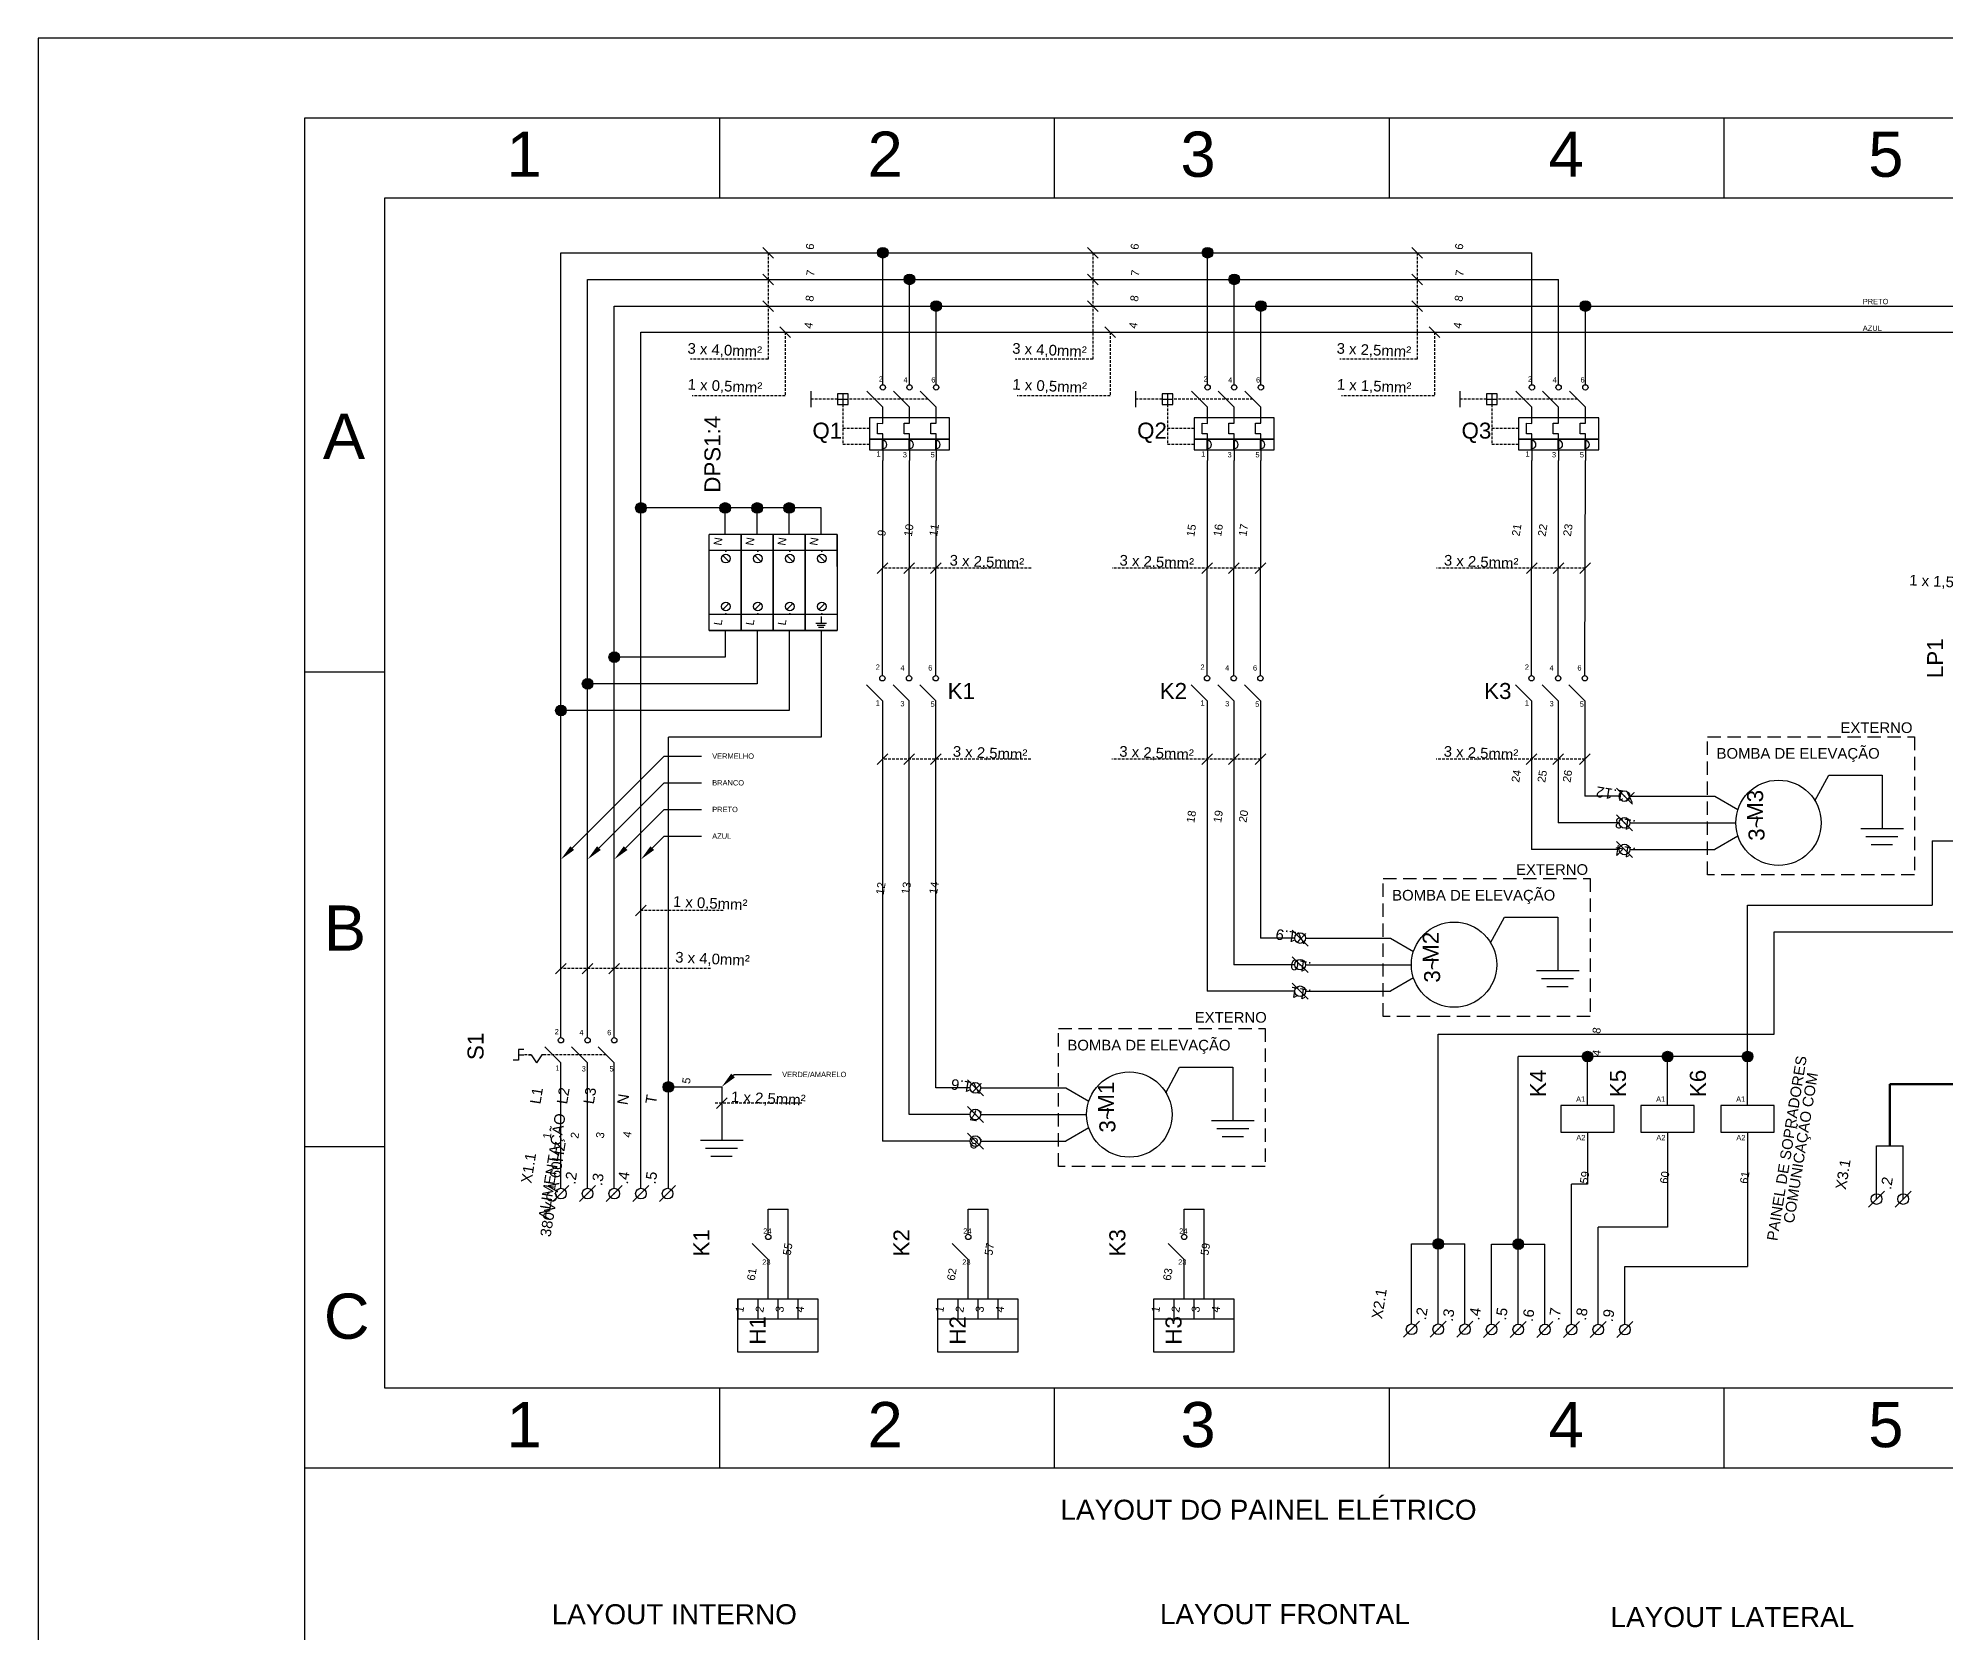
# Model space of a CAD drawing. Header units: millimetres. Extents: x 100 to 940, y 70 to 694.
# Drawn here: x 100 to 457.6, y 394.9 to 693.9 of the extents above; entities that cross this region are included whole.
import ezdxf
from ezdxf import colors
from ezdxf.entities.mleader import LeaderData, LeaderLine
from ezdxf.enums import TextEntityAlignment as Align
from ezdxf.math import Vec2, Vec3

# ---------------------------------------------------------------- set-up
doc = ezdxf.new("R2010")
doc.units = ezdxf.units.MM
doc.linetypes.add('DASHED', pattern=[0.75, 0.5, -0.25])
doc.styles.add('Annotative', font='arial.ttf')
doc.styles.add('Notes', font='arial.ttf', dxfattribs={"height": 3})

msp = doc.modelspace()

# ---------------------------------------------------------------- hatches: boundary and pattern name
for points in [[(259.36, 653.7, 1), (257.36, 653.7, 1)], [(320.24, 653.7, 1), (318.24, 653.7, 1)], [(264.36, 648.7, 1), (262.36, 648.7, 1)], [(325.24, 648.7, 1), (323.24, 648.7, 1)], [(269.36, 643.7, 1), (267.36, 643.7, 1)], [(330.24, 643.7, 1), (328.24, 643.7, 1)], [(391.06, 643.7, 1), (389.06, 643.7, 1)], [(214.01, 605.83, 1), (212.01, 605.83, 1)], [(229.81, 605.83, 1), (227.81, 605.83, 1)], [(235.81, 605.83, 1), (233.81, 605.83, 1)], [(241.81, 605.83, 1), (239.81, 605.83, 1)], [(209.01, 577.83, 1), (207.01, 577.83, 1)], [(204.01, 572.83, 1), (202.01, 572.83, 1)], [(199.01, 567.84, 1), (197.01, 567.84, 1)], [(391.49, 502.93, 1), (389.49, 502.93, 1)], [(406.49, 502.93, 1), (404.49, 502.93, 1)], [(421.49, 502.93, 1), (419.49, 502.93, 1)], [(219.15, 497.24, 1), (217.15, 497.24, 1)], [(363.49, 467.79, 1), (361.49, 467.79, 1)], [(378.49, 467.75, 1), (376.49, 467.75, 1)]]:
    msp.add_hatch(color=256).paths.add_polyline_path(points)

# ---------------------------------------------------------------- linework, layer by layer
for p, q in [((227.78, 664), (227.78, 679)), ((290.56, 664), (290.56, 679)), ((353.33, 664), (353.33, 679)), ((416.11, 664), (416.11, 679)), ((235.85, 654.7), (237.85, 652.7)), ((296.73, 654.7), (298.73, 652.7)), ((357.55, 654.7), (359.55, 652.7)), ((198.01, 597.97), (198.01, 653.7)), ((198.01, 653.7), (380.06, 653.7)), ((258.36, 630.94), (258.36, 653.7)), ((319.24, 630.94), (319.24, 653.7)), ((380.06, 630.94), (380.06, 653.7)), ((203.01, 597.97), (203.01, 648.7)), ((203.01, 648.7), (385.06, 648.7)), ((235.85, 649.7), (237.85, 647.7)), ((263.36, 630.94), (263.36, 648.7)), ((296.73, 649.7), (298.73, 647.7)), ((324.24, 630.94), (324.24, 648.7)), ((357.55, 649.7), (359.55, 647.7)), ((385.06, 630.94), (385.06, 648.7)), ((235.85, 644.7), (237.85, 642.7)), ((296.73, 644.7), (298.73, 642.7)), ((357.55, 644.7), (359.55, 642.7)), ((208.01, 597.97), (208.01, 643.7)), ((208.01, 643.7), (473.15, 643.7)), ((268.36, 630.94), (268.36, 643.7)), ((329.24, 630.94), (329.24, 643.7)), ((390.06, 630.94), (390.06, 643.7)), ((213.01, 478.23), (213.01, 638.8)), ((213.01, 638.8), (456.59, 638.8)), ((239.07, 639.8), (241.07, 637.8)), ((299.95, 639.8), (301.95, 637.8)), ((360.77, 639.8), (362.77, 637.8)), ((456.59, 638.8), (576.62, 638.8)), ((258.36, 628.94), (258.36, 630.94)), ((263.36, 628.94), (263.36, 630.94)), ((268.36, 628.94), (268.36, 630.94)), ((319.24, 628.94), (319.24, 630.94)), ((324.24, 628.94), (324.24, 630.94)), ((329.24, 628.94), (329.24, 630.94)), ((380.06, 628.94), (380.06, 630.94)), ((385.06, 628.94), (385.06, 630.94)), ((390.06, 628.94), (390.06, 630.94)), ((244.86, 627.7), (244.86, 624.7)), ((249.86, 626.2), (251.86, 626.2)), ((250.86, 627.2), (250.86, 625.2)), ((258.36, 624.7), (255.36, 627.7)), ((263.36, 624.7), (260.36, 627.7)), ((268.36, 624.7), (265.36, 627.7)), ((305.74, 627.7), (305.74, 624.7)), ((310.74, 626.2), (312.74, 626.2)), ((311.74, 627.2), (311.74, 625.2)), ((319.24, 624.7), (316.24, 627.7)), ((324.24, 624.7), (321.24, 627.7)), ((329.24, 624.7), (326.24, 627.7)), ((366.56, 627.7), (366.56, 624.7)), ((371.56, 626.2), (373.56, 626.2)), ((372.56, 627.2), (372.56, 625.2)), ((380.06, 624.7), (377.06, 627.7)), ((385.06, 624.7), (382.06, 627.7)), ((390.06, 624.7), (387.06, 627.7)), ((258.36, 622.7), (258.36, 624.7)), ((258.36, 621.68), (258.36, 622.7)), ((263.36, 622.7), (263.36, 624.7)), ((263.36, 621.7), (263.36, 622.7)), ((268.36, 622.7), (268.36, 624.7)), ((268.36, 621.7), (268.36, 622.7)), ((319.24, 622.7), (319.24, 624.7)), ((319.24, 621.68), (319.24, 622.7)), ((324.24, 622.7), (324.24, 624.7)), ((324.24, 621.7), (324.24, 622.7)), ((329.24, 622.7), (329.24, 624.7)), ((329.24, 621.7), (329.24, 622.7)), ((380.06, 622.7), (380.06, 624.7)), ((380.06, 621.68), (380.06, 622.7)), ((385.06, 622.7), (385.06, 624.7)), ((385.06, 621.7), (385.06, 622.7)), ((390.06, 622.7), (390.06, 624.7)), ((390.06, 621.7), (390.06, 622.7)), ((257.36, 619.7), (257.36, 621.7)), ((257.36, 621.7), (258.36, 621.68)), ((258.36, 619.7), (257.36, 619.7)), ((258.36, 618.7), (258.36, 619.7)), ((262.36, 619.7), (262.36, 621.7)), ((262.36, 621.7), (263.36, 621.7)), ((263.36, 619.7), (262.36, 619.7)), ((263.36, 618.7), (263.36, 619.7)), ((267.36, 619.7), (267.36, 621.7)), ((267.36, 621.7), (268.36, 621.7)), ((268.36, 619.7), (267.36, 619.7)), ((268.36, 618.7), (268.36, 619.7)), ((318.24, 619.7), (318.24, 621.7)), ((318.24, 621.7), (319.24, 621.68)), ((319.24, 619.7), (318.24, 619.7)), ((319.24, 618.7), (319.24, 619.7)), ((323.24, 619.7), (323.24, 621.7)), ((323.24, 621.7), (324.24, 621.7)), ((324.24, 619.7), (323.24, 619.7)), ((324.24, 618.7), (324.24, 619.7)), ((328.24, 619.7), (328.24, 621.7)), ((328.24, 621.7), (329.24, 621.7)), ((329.24, 619.7), (328.24, 619.7)), ((329.24, 618.7), (329.24, 619.7)), ((379.06, 619.7), (379.06, 621.7)), ((379.06, 621.7), (380.06, 621.68)), ((380.06, 619.7), (379.06, 619.7)), ((380.06, 618.7), (380.06, 619.7)), ((384.06, 619.7), (384.06, 621.7)), ((384.06, 621.7), (385.06, 621.7)), ((385.06, 619.7), (384.06, 619.7)), ((385.06, 618.7), (385.06, 619.7)), ((389.06, 619.7), (389.06, 621.7)), ((389.06, 621.7), (390.06, 621.7)), ((390.06, 619.7), (389.06, 619.7)), ((390.06, 618.7), (390.06, 619.7)), ((258.36, 616.7), (258.36, 614.7)), ((263.36, 616.7), (263.36, 614.7)), ((268.36, 616.7), (268.36, 614.7)), ((319.24, 616.7), (319.24, 614.7)), ((324.24, 616.7), (324.24, 614.7)), ((329.24, 616.7), (329.24, 614.7)), ((380.06, 616.7), (380.06, 614.7)), ((385.06, 616.7), (385.06, 614.7)), ((390.06, 616.7), (390.06, 614.7)), ((258.27, 574.38), (258.36, 614.7)), ((263.27, 574.38), (263.36, 614.7)), ((268.27, 574.38), (268.36, 614.7)), ((319.15, 574.38), (319.24, 614.7)), ((324.15, 574.38), (324.24, 614.7)), ((329.15, 574.38), (329.24, 614.7)), ((379.97, 574.38), (380.06, 614.7)), ((384.97, 574.38), (385.06, 614.7)), ((389.97, 574.38), (390.06, 614.7)), ((246.81, 605.83), (213.01, 605.83)), ((228.81, 600.83), (228.81, 605.83)), ((234.81, 600.83), (234.81, 605.83)), ((240.81, 600.83), (240.81, 605.83)), ((246.81, 600.83), (246.81, 605.83)), ((198.01, 506.5), (198.01, 597.97)), ((203.01, 506.5), (203.01, 597.97)), ((208.01, 506.5), (208.01, 597.97)), ((225.81, 582.83), (225.81, 600.83)), ((231.81, 600.83), (225.81, 600.83)), ((231.81, 597.83), (225.81, 597.83)), ((231.81, 600.83), (231.81, 582.83)), ((231.81, 594.83), (231.81, 600.83)), ((231.81, 582.83), (231.81, 600.83)), ((237.81, 600.83), (231.81, 600.83)), ((237.81, 597.83), (231.81, 597.83)), ((237.81, 600.83), (237.81, 582.83)), ((237.81, 594.83), (237.81, 600.83)), ((237.81, 582.83), (237.81, 600.83)), ((243.81, 600.83), (237.81, 600.83)), ((243.81, 597.83), (237.81, 597.83)), ((243.81, 600.83), (243.81, 582.83)), ((243.81, 594.83), (243.81, 600.83)), ((243.81, 582.83), (243.81, 600.83)), ((249.81, 600.83), (243.81, 600.83)), ((249.81, 597.83), (243.81, 597.83)), ((249.81, 600.83), (249.81, 582.83)), ((249.81, 594.83), (249.81, 600.83)), ((229.49, 595.76), (228.34, 596.91)), ((235.49, 595.76), (234.34, 596.91)), ((241.49, 595.76), (240.34, 596.91)), ((247.49, 595.76), (246.34, 596.91)), ((259.31, 595.54), (257.31, 593.54)), ((264.31, 595.54), (262.31, 593.54)), ((269.31, 595.54), (267.31, 593.54)), ((320.19, 595.54), (318.19, 593.54)), ((325.19, 595.54), (323.19, 593.54)), ((330.19, 595.54), (328.19, 593.54)), ((381.01, 595.54), (379.01, 593.54)), ((386.01, 595.54), (384.01, 593.54)), ((391.01, 595.54), (389.01, 593.54)), ((229.49, 587.91), (228.34, 586.76)), ((235.49, 587.91), (234.34, 586.76)), ((241.49, 587.91), (240.34, 586.76)), ((247.49, 587.91), (246.34, 586.76)), ((231.81, 585.83), (225.81, 585.83)), ((237.81, 585.83), (231.81, 585.83)), ((243.81, 585.83), (237.81, 585.83)), ((249.81, 585.83), (243.81, 585.83)), ((245.82, 584.21), (247.82, 584.21)), ((246.05, 583.84), (247.55, 583.84)), ((246.31, 583.46), (247.31, 583.46)), ((246.82, 585.46), (246.82, 584.21)), ((225.81, 582.83), (231.81, 582.83)), ((231.81, 582.83), (225.81, 582.83)), ((228.81, 582.83), (228.81, 577.83)), ((231.81, 582.83), (237.81, 582.83)), ((237.81, 582.83), (231.81, 582.83)), ((234.81, 582.83), (234.81, 572.83)), ((237.81, 582.83), (243.81, 582.83)), ((243.81, 582.83), (237.81, 582.83)), ((240.81, 582.83), (240.81, 567.83)), ((243.81, 582.83), (249.81, 582.83)), ((249.81, 582.83), (243.81, 582.83)), ((246.81, 582.83), (246.81, 562.83)), ((228.81, 577.83), (208.01, 577.83)), ((165, 575), (150, 575)), ((234.81, 572.83), (203.01, 572.83)), ((258.27, 569.63), (255.27, 572.63)), ((263.27, 569.63), (260.27, 572.63)), ((268.27, 569.63), (265.27, 572.63)), ((319.15, 569.63), (316.15, 572.63)), ((324.15, 569.63), (321.15, 572.63)), ((329.15, 569.63), (326.15, 572.63)), ((379.97, 569.63), (376.97, 572.63)), ((384.97, 569.63), (381.97, 572.63)), ((389.97, 569.63), (386.97, 572.63)), ((258.27, 569.63), (258.27, 487.06)), ((263.27, 492.06), (263.27, 569.63)), ((268.27, 497.06), (268.27, 569.63)), ((319.15, 569.63), (319.15, 515.17)), ((324.15, 569.63), (324.15, 520.17)), ((329.15, 569.63), (329.15, 525.17)), ((379.97, 569.63), (379.97, 541.78)), ((384.97, 569.63), (384.97, 546.78)), ((389.97, 569.63), (389.97, 551.78)), ((240.81, 567.83), (198.01, 567.84)), ((246.81, 562.83), (218.15, 562.83)), ((259.27, 559.69), (257.27, 557.69)), ((264.27, 559.69), (262.27, 557.69)), ((269.27, 559.69), (267.27, 557.69)), ((320.15, 559.69), (318.15, 557.69)), ((325.15, 559.69), (323.15, 557.69)), ((330.15, 559.69), (328.15, 557.69)), ((380.97, 559.69), (378.97, 557.69)), ((385.97, 559.69), (383.97, 557.69)), ((390.97, 559.69), (388.97, 557.69)), ((433.11, 550.87), (435.7, 555.68)), ((435.7, 555.68), (445.7, 555.68)), ((445.7, 555.68), (445.7, 545.68)), ((396.41, 551.78), (389.97, 551.78)), ((398.91, 550.28), (395.91, 553.28)), ((398.41, 551.78), (414.34, 551.78)), ((414.34, 551.78), (418.67, 549.28)), ((398.91, 545.28), (395.91, 548.28)), ((396.41, 546.78), (384.97, 546.78)), ((398.41, 546.78), (418.27, 546.78)), ((418.67, 544.28), (414.34, 541.78)), ((441.7, 545.68), (449.7, 545.68)), ((442.65, 544.18), (448.65, 544.18)), ((396.41, 541.78), (379.97, 541.78)), ((398.91, 540.28), (395.91, 543.28)), ((398.41, 541.78), (414.34, 541.78)), ((443.66, 542.68), (447.66, 542.68)), ((455.11, 543.39), (455.11, 531.35)), ((455.11, 543.39), (499.81, 543.39)), ((214.01, 531.35), (212.01, 529.35)), ((420.49, 531.35), (455.11, 531.35)), ((420.49, 502.93), (420.49, 531.35)), ((338.09, 523.67), (335.09, 526.67)), ((372.29, 524.26), (374.88, 529.07)), ((374.88, 529.07), (384.88, 529.07)), ((384.88, 529.07), (384.88, 519.07)), ((425.49, 526.35), (460.11, 526.35)), ((425.49, 507.13), (425.49, 526.35)), ((335.59, 525.17), (329.15, 525.17)), ((337.59, 525.17), (353.52, 525.17)), ((353.52, 525.17), (357.85, 522.67)), ((199.01, 520.42), (197.01, 518.42)), ((204.01, 520.42), (202.01, 518.42)), ((209.01, 520.42), (207.01, 518.42)), ((335.59, 520.17), (324.15, 520.17)), ((338.09, 518.67), (335.09, 521.67)), ((337.59, 520.17), (357.45, 520.17)), ((380.88, 519.07), (388.88, 519.07)), ((335.59, 515.17), (319.15, 515.17)), ((338.09, 513.67), (335.09, 516.67)), ((337.59, 515.17), (353.52, 515.17)), ((357.85, 517.67), (353.52, 515.17)), ((381.83, 517.57), (387.83, 517.57)), ((382.84, 516.07), (386.84, 516.07)), ((198.01, 506.5), (198.01, 509.74)), ((203.01, 506.5), (203.01, 509.99)), ((208.01, 506.5), (208.01, 509.99)), ((198.01, 501.75), (195.01, 504.75)), ((203.01, 501.75), (200.01, 504.75)), ((208.01, 501.75), (205.01, 504.75)), ((362.49, 507.13), (425.49, 507.13)), ((362.49, 452.79), (362.49, 507.13)), ((190.04, 502.25), (189.04, 502.25)), ((191.04, 504.25), (190.04, 504.25)), ((190.04, 504.25), (190.04, 502.25)), ((190.04, 503.25), (191.04, 503.25)), ((191.93, 503.25), (192.43, 503.25)), ((192.43, 503.25), (193.43, 501.75)), ((194.43, 503.25), (193.43, 501.75)), ((194.93, 503.25), (194.43, 503.25)), ((198.01, 478.23), (198.01, 501.75)), ((198.01, 499.75), (198.01, 501.75)), ((203.01, 478.23), (203.01, 501.75)), ((203.01, 499.75), (203.01, 501.75)), ((208.01, 478.23), (208.01, 501.75)), ((208.01, 499.75), (208.01, 501.75)), ((311.41, 496.15), (314, 500.96)), ((314, 500.96), (324, 500.96)), ((324, 500.96), (324, 490.96)), ((377.49, 452.75), (377.49, 502.93)), ((420.49, 502.93), (377.49, 502.93)), ((390.49, 493.75), (390.49, 502.93)), ((405.49, 493.75), (405.49, 502.93)), ((420.49, 493.75), (420.49, 502.93)), ((218.15, 478.24), (218.15, 497.24)), ((218.15, 497.24), (228.15, 497.24)), ((228.15, 497.24), (228.15, 487.24)), ((277.21, 495.56), (274.21, 498.56)), ((229.15, 495.19), (227.15, 493.19)), ((274.71, 497.06), (268.27, 497.06)), ((277.21, 490.56), (274.21, 493.56)), ((276.71, 497.06), (292.64, 497.06)), ((292.64, 497.06), (296.97, 494.56)), ((274.71, 492.06), (263.27, 492.06)), ((276.71, 492.06), (296.57, 492.06)), ((320, 490.96), (328, 490.96)), ((224.15, 487.24), (232.15, 487.24)), ((274.71, 487.06), (258.27, 487.06)), ((277.21, 485.56), (274.21, 488.56)), ((276.71, 487.06), (292.64, 487.06)), ((296.97, 489.56), (292.64, 487.06)), ((320.96, 489.46), (326.96, 489.46)), ((321.96, 487.96), (325.96, 487.96)), ((390.49, 488.75), (390.49, 479)), ((405.49, 488.75), (405.49, 470.91)), ((420.49, 488.75), (420.49, 463.54)), ((165, 486), (150, 486)), ((225.1, 485.74), (231.1, 485.74)), ((226.11, 484.24), (230.11, 484.24)), ((444.66, 476.21), (444.66, 486.21)), ((444.66, 486.21), (449.66, 486.21)), ((449.66, 476.21), (449.66, 486.21)), ((196.51, 475.73), (199.51, 478.73)), ((201.51, 475.73), (204.51, 478.73)), ((206.51, 475.73), (209.51, 478.73)), ((211.51, 475.73), (214.51, 478.73)), ((216.51, 475.73), (219.51, 478.73)), ((387.49, 452.72), (387.49, 479)), ((390.49, 479), (387.49, 479)), ((443.16, 474.71), (446.16, 477.71)), ((448.16, 474.71), (451.16, 477.71)), ((236.87, 474.31), (240.62, 474.31)), ((236.87, 469.61), (236.87, 474.31)), ((240.62, 457.47), (240.62, 474.31)), ((274.37, 469.61), (274.37, 474.31)), ((274.37, 474.31), (278.12, 474.31)), ((278.12, 457.47), (278.12, 474.31)), ((314.85, 469.61), (314.85, 474.31)), ((314.85, 474.31), (318.6, 474.31)), ((318.6, 457.47), (318.6, 474.31)), ((392.49, 452.72), (392.49, 470.91)), ((405.49, 470.91), (392.49, 470.91)), ((236.87, 464.86), (233.87, 467.86)), ((274.37, 464.86), (271.37, 467.86)), ((314.85, 464.86), (311.85, 467.86)), ((357.49, 452.79), (357.49, 467.79)), ((357.49, 467.79), (367.49, 467.79)), ((367.49, 452.79), (367.49, 467.79)), ((372.49, 452.75), (372.49, 467.75)), ((372.49, 467.75), (382.49, 467.75)), ((382.49, 452.75), (382.49, 467.75)), ((236.87, 457.47), (236.87, 464.86)), ((274.37, 457.47), (274.37, 464.86)), ((314.85, 457.47), (314.85, 464.86)), ((397.49, 452.72), (397.49, 463.54)), ((397.49, 463.54), (420.49, 463.54)), ((231.18, 457.47), (231.18, 453.72)), ((234.93, 457.47), (234.93, 453.72)), ((238.68, 457.47), (238.68, 453.72)), ((242.43, 457.47), (242.43, 453.72)), ((246.18, 457.47), (246.18, 453.72)), ((272.43, 457.47), (272.43, 453.72)), ((276.18, 457.47), (276.18, 453.72)), ((279.93, 457.47), (279.93, 453.72)), ((312.91, 457.47), (312.91, 453.72)), ((316.66, 457.47), (316.66, 453.72)), ((320.41, 457.47), (320.41, 453.72)), ((231.18, 453.72), (246.18, 453.72)), ((268.68, 453.72), (283.68, 453.72)), ((309.16, 453.72), (324.16, 453.72)), ((355.99, 450.29), (358.99, 453.29)), ((360.99, 450.29), (363.99, 453.29)), ((365.99, 450.29), (368.99, 453.29)), ((370.99, 450.25), (373.99, 453.25)), ((375.99, 450.25), (378.99, 453.25)), ((380.99, 450.25), (383.99, 453.25)), ((385.99, 450.22), (388.99, 453.22)), ((390.99, 450.22), (393.99, 453.22)), ((395.99, 450.22), (398.99, 453.22)), ((227.78, 425.74), (227.78, 440.74)), ((290.56, 425.74), (290.56, 440.74)), ((353.33, 425.74), (353.33, 440.74)), ((416.11, 425.74), (416.11, 440.74)), ((478.89, 440.74), (416.11, 440.74)), ((165, 425.74), (150, 425.74)), ((730, 425.74), (165, 425.74))]:
    msp.add_line(p, q)
at = {"linetype": 'DASHED'}
for p, q in [((236.85, 653.7), (236.85, 633.7)), ((297.73, 653.7), (297.73, 633.7)), ((358.55, 653.7), (358.55, 633.7)), ((240.07, 638.8), (240.07, 626.84)), ((300.95, 638.8), (300.95, 626.84)), ((361.77, 638.8), (361.77, 626.84)), ((236.85, 633.7), (222.31, 633.7)), ((297.73, 633.7), (283.19, 633.7)), ((358.55, 633.7), (344.01, 633.7)), ((240.07, 626.84), (222.64, 626.84)), ((249.86, 626.2), (244.86, 626.2)), ((266.86, 626.2), (251.86, 626.2)), ((300.95, 626.84), (283.52, 626.84)), ((310.74, 626.2), (305.74, 626.2)), ((327.74, 626.2), (312.74, 626.2)), ((361.77, 626.84), (344.34, 626.84)), ((371.56, 626.2), (366.56, 626.2)), ((388.56, 626.2), (373.56, 626.2)), ((250.86, 625.2), (250.86, 617.7)), ((311.74, 625.2), (311.74, 617.7)), ((372.56, 625.2), (372.56, 617.7)), ((255.86, 620.7), (250.86, 620.7)), ((316.74, 620.7), (311.74, 620.7)), ((377.56, 620.7), (372.56, 620.7)), ((255.86, 617.7), (250.86, 617.7)), ((316.74, 617.7), (311.74, 617.7)), ((377.56, 617.7), (372.56, 617.7)), ((286.16, 594.54), (258.31, 594.54)), ((329.19, 594.54), (301.35, 594.54)), ((390.01, 594.54), (362.17, 594.54)), ((286.11, 558.69), (258.27, 558.69)), ((329.15, 558.69), (301.3, 558.69)), ((389.97, 558.69), (362.12, 558.69)), ((228.42, 530.35), (213.01, 530.35)), ((226.02, 519.42), (198.01, 519.42)), ((192.43, 503.25), (191.04, 503.25)), ((206.51, 503.25), (194.43, 503.25)), ((243.15, 494.19), (226.65, 494.19))]:
    msp.add_line(p, q, dxfattribs=at)
at = {"lineweight": 40}
for p, q in [((258.36, 616.7), (258.36, 618.7)), ((263.36, 616.7), (263.36, 618.7)), ((268.36, 616.7), (268.36, 618.7)), ((319.24, 616.7), (319.24, 618.7)), ((324.24, 616.7), (324.24, 618.7)), ((329.24, 616.7), (329.24, 618.7)), ((380.06, 616.7), (380.06, 618.7)), ((385.06, 616.7), (385.06, 618.7)), ((390.06, 616.7), (390.06, 618.7))]:
    msp.add_line(p, q, dxfattribs=at)
at = {"lineweight": 30}
msp.add_line((218.15, 478.22), (218.15, 562.83), dxfattribs=at)
at = {"lineweight": 50}
for p in [(447.16, 486.21), (469.58, 497.77)]:
    msp.add_line(p, (447.16, 497.77), dxfattribs=at)
for points in [[(100, 100), (940, 100), (940, 693.94), (100, 693.94)], [(150, 679), (925, 679), (925, 115), (150, 115)], [(165, 664), (730, 664), (730, 440.74), (165, 440.74)], [(249.86, 625.2), (251.86, 625.2), (251.86, 627.2), (249.86, 627.2)], [(310.74, 625.2), (312.74, 625.2), (312.74, 627.2), (310.74, 627.2)], [(371.56, 625.2), (373.56, 625.2), (373.56, 627.2), (371.56, 627.2)], [(255.86, 618.7), (270.86, 618.7), (270.86, 622.7), (255.86, 622.7)], [(316.74, 618.7), (331.74, 618.7), (331.74, 622.7), (316.74, 622.7)], [(377.56, 618.7), (392.56, 618.7), (392.56, 622.7), (377.56, 622.7)], [(255.86, 616.7), (270.86, 616.7), (270.86, 618.7), (255.86, 618.7)], [(316.74, 616.7), (331.74, 616.7), (331.74, 618.7), (316.74, 618.7)], [(377.56, 616.7), (392.56, 616.7), (392.56, 618.7), (377.56, 618.7)], [(385.49, 488.75), (395.49, 488.75), (395.49, 493.75), (385.49, 493.75)], [(400.49, 488.75), (410.49, 488.75), (410.49, 493.75), (400.49, 493.75)], [(415.49, 488.75), (425.49, 488.75), (425.49, 493.75), (415.49, 493.75)], [(231.18, 457.47), (246.18, 457.47), (246.18, 447.47), (231.18, 447.47)], [(268.68, 457.47), (283.68, 457.47), (283.68, 447.47), (268.68, 447.47)], [(309.16, 457.47), (324.16, 457.47), (324.16, 447.47), (309.16, 447.47)]]:
    msp.add_lwpolyline(points, close=True)
at = {"linetype": 'DASHED', "ltscale": 5}
for points in [[(412.97, 562.92), (451.76, 562.92), (451.76, 537.03), (412.97, 537.03)], [(352.15, 536.31), (390.94, 536.31), (390.94, 510.42), (352.15, 510.42)], [(291.27, 508.2), (330.06, 508.2), (330.06, 482.31), (291.27, 482.31)]]:
    msp.add_lwpolyline(points, close=True, dxfattribs=at)
for centre, radius in [((258.36, 653.7), 1), ((319.24, 653.7), 1), ((263.36, 648.7), 1), ((324.24, 648.7), 1), ((268.36, 643.7), 1), ((329.24, 643.7), 1), ((390.06, 643.7), 1), ((258.36, 628.44), 0.5), ((263.36, 628.44), 0.5), ((268.36, 628.44), 0.5), ((319.24, 628.44), 0.5), ((324.23, 628.44), 0.5), ((329.24, 628.44), 0.5), ((380.06, 628.44), 0.5), ((385.05, 628.44), 0.5), ((390.06, 628.44), 0.5), ((213.01, 605.83), 1), ((228.81, 605.83), 1), ((234.81, 605.83), 1), ((240.81, 605.83), 1), ((228.92, 596.33), 0.817), ((234.92, 596.33), 0.817), ((240.92, 596.33), 0.817), ((246.92, 596.33), 0.817), ((228.92, 587.33), 0.817), ((234.92, 587.33), 0.817), ((240.92, 587.33), 0.817), ((246.92, 587.33), 0.817), ((208.01, 577.83), 1), ((203.01, 572.83), 1), ((258.27, 573.88), 0.5), ((263.27, 573.88), 0.5), ((268.27, 573.88), 0.5), ((319.15, 573.88), 0.5), ((324.14, 573.88), 0.5), ((329.15, 573.88), 0.5), ((379.97, 573.88), 0.5), ((384.96, 573.88), 0.5), ((389.97, 573.88), 0.5), ((198.01, 567.84), 1), ((426.27, 546.78), 8), ((397.41, 551.78), 1), ((397.41, 546.78), 1), ((397.41, 541.78), 1), ((336.59, 525.17), 1), ((365.45, 520.17), 8), ((336.59, 520.17), 1), ((336.59, 515.17), 1), ((198.01, 506), 0.5), ((203.01, 506), 0.5), ((208.01, 506), 0.5), ((390.49, 502.93), 1), ((405.49, 502.93), 1), ((420.49, 502.93), 1), ((218.15, 497.24), 1), ((275.71, 497.06), 1), ((304.57, 492.06), 8), ((275.71, 492.06), 1), ((275.71, 487.06), 1), ((198.01, 477.23), 1), ((203.01, 477.23), 1), ((208.01, 477.23), 1), ((213.01, 477.23), 1), ((218.01, 477.23), 1), ((444.66, 476.21), 1), ((449.66, 476.21), 1), ((236.87, 469.11), 0.5), ((274.37, 469.11), 0.5), ((314.85, 469.11), 0.5), ((362.49, 467.79), 1), ((377.49, 467.75), 1), ((357.49, 451.79), 1), ((362.49, 451.79), 1), ((367.49, 451.79), 1), ((372.49, 451.75), 1), ((377.49, 451.75), 1), ((382.49, 451.75), 1), ((387.49, 451.72), 1), ((392.49, 451.72), 1), ((397.49, 451.72), 1)]:
    msp.add_circle(centre, radius)
for centre in [(258.36, 617.7), (263.36, 617.7), (268.36, 617.7), (319.24, 617.7), (324.24, 617.7), (329.24, 617.7), (380.06, 617.7), (385.06, 617.7), (390.06, 617.7)]:
    msp.add_arc(centre, 0.75, 270, 90)
for p in [(228.92, 597.73), (234.92, 597.73), (240.92, 597.73), (246.92, 597.73), (228.92, 585.94), (234.92, 585.94), (240.92, 585.94), (246.92, 585.94), (397.41, 551.78), (397.41, 546.78), (336.59, 525.17), (336.59, 520.17), (275.71, 497.06), (275.71, 492.06), (203.01, 477.23), (208.01, 477.23), (362.49, 451.79), (367.49, 451.79), (377.49, 451.75), (382.49, 451.75), (392.49, 451.72), (397.49, 451.72)]:
    msp.add_point(p)

# ---------------------------------------------------------------- texts
for s, height, style, p in [('1', 8.48, 'Notes', (187.8, 667.93)), ('2', 8.48, 'Notes', (255.51, 667.93)), ('3', 8.48, 'Notes', (314.16, 667.93)), ('4', 8.48, 'Notes', (383.17, 667.93)), ('5', 8.48, 'Notes', (443.11, 667.93)), ('PRETO', 1, 'Annotative', (442.07, 644.04)), ('AZUL', 1, 'Annotative', (442.07, 639.04)), ('2', 1, 'Notes', (257.6, 629.5)), ('4', 1, 'Notes', (262.23, 629.35)), ('6', 1, 'Notes', (267.45, 629.35)), ('2', 1, 'Notes', (318.48, 629.5)), ('4', 1, 'Notes', (323.11, 629.35)), ('6', 1, 'Notes', (328.33, 629.35)), ('2', 1, 'Notes', (379.3, 629.5)), ('4', 1, 'Notes', (383.93, 629.35)), ('6', 1, 'Notes', (389.15, 629.35)), ('A', 8.48, 'Notes', (153.39, 615.03)), ('Q1', 3, 'Notes', (245.15, 618.83)), ('Q2', 3, 'Notes', (306.03, 618.83)), ('Q3', 3, 'Notes', (366.85, 618.83)), ('1', 1, 'Notes', (257.16, 615.45)), ('3', 1, 'Notes', (262.1, 615.31)), ('5', 1, 'Notes', (267.32, 615.31)), ('1', 1, 'Notes', (318.04, 615.45)), ('3', 1, 'Notes', (322.98, 615.31)), ('5', 1, 'Notes', (328.2, 615.31)), ('1', 1, 'Notes', (378.86, 615.45)), ('3', 1, 'Notes', (383.8, 615.31)), ('5', 1, 'Notes', (389.02, 615.31)), ('2', 1, 'Notes', (257.02, 575.47)), ('4', 1, 'Notes', (261.65, 575.33)), ('6', 1, 'Notes', (266.87, 575.33)), ('2', 1, 'Notes', (317.9, 575.47)), ('4', 1, 'Notes', (322.53, 575.33)), ('6', 1, 'Notes', (327.75, 575.33)), ('2', 1, 'Notes', (378.72, 575.47)), ('4', 1, 'Notes', (383.35, 575.33)), ('6', 1, 'Notes', (388.57, 575.33)), ('K1', 3, 'Notes', (270.5, 570)), ('K2', 3, 'Notes', (310.27, 570)), ('K3', 3, 'Notes', (371.09, 570)), ('1', 1, 'Notes', (257.02, 568.76)), ('3', 1, 'Notes', (261.65, 568.62)), ('5', 1, 'Notes', (267.31, 568.53)), ('1', 1, 'Notes', (317.9, 568.76)), ('3', 1, 'Notes', (322.53, 568.62)), ('5', 1, 'Notes', (328.18, 568.53)), ('1', 1, 'Notes', (378.72, 568.76)), ('3', 1, 'Notes', (383.35, 568.62)), ('5', 1, 'Notes', (389.01, 568.53)), ('EXTERNO', 2, 'Notes', (437.89, 563.62)), ('BOMBA DE ELEVAÇÃO', 2, 'Notes', (414.66, 558.8)), ('EXTERNO', 2, 'Notes', (377.07, 537.01)), ('BOMBA DE ELEVAÇÃO', 2, 'Notes', (353.84, 532.19)), ('B', 8.48, 'Notes', (153.57, 522.79)), ('2', 1, 'Notes', (196.83, 507.09)), ('4', 1, 'Notes', (201.46, 506.94)), ('6', 1, 'Notes', (206.68, 506.94)), ('EXTERNO', 2, 'Notes', (316.83, 509.29)), ('BOMBA DE ELEVAÇÃO', 2, 'Notes', (292.96, 504.08)), ('1', 1, 'Notes', (196.95, 500.27)), ('3', 1, 'Notes', (201.9, 500.14)), ('5', 1, 'Notes', (207.11, 500.14)), ('A1', 1, 'Notes', (388.33, 494.46)), ('A1', 1, 'Notes', (403.33, 494.46)), ('A1', 1, 'Notes', (418.33, 494.46)), ('A2', 1, 'Notes', (388.37, 487.23)), ('A2', 1, 'Notes', (403.37, 487.23)), ('A2', 1, 'Notes', (418.37, 487.23)), ('24', 1, 'Notes', (235.93, 469.71)), ('24', 1, 'Notes', (273.43, 469.71)), ('24', 1, 'Notes', (313.92, 469.71)), ('23', 1, 'Notes', (235.75, 463.89)), ('23', 1, 'Notes', (273.25, 463.89)), ('23', 1, 'Notes', (313.73, 463.89)), ('C', 8.48, 'Notes', (153.57, 450.01)), ('1', 8.48, 'Notes', (187.8, 429.67)), ('2', 8.48, 'Notes', (255.51, 429.67)), ('3', 8.48, 'Notes', (314.16, 429.67)), ('4', 8.48, 'Notes', (383.17, 429.67)), ('5', 8.48, 'Notes', (443.11, 429.67))]:
    msp.add_text(s, height=height, dxfattribs=dict(style=style)).set_placement(p)
at = {"style": 'Notes'}
for s, height, rotation, p in [('6', 1.5, 80.899, (245.44, 654.74)), ('6', 1.5, 80.899, (306.32, 654.74)), ('6', 1.5, 80.899, (367.14, 654.74)), ('7', 1.5, 80.899, (245.54, 649.77)), ('7', 1.5, 80.899, (306.42, 649.77)), ('7', 1.5, 80.899, (367.24, 649.77)), ('8', 1.5, 80.899, (245.38, 645.02)), ('8', 1.5, 80.899, (306.26, 645.02)), ('8', 1.5, 80.899, (367.08, 645.02)), ('4', 1.5, 80.899, (245.16, 639.95)), ('4', 1.5, 80.899, (306.04, 639.95)), ('4', 1.5, 80.899, (366.86, 639.95)), ('9', 1.5, 80.899, (258.88, 601.02)), ('10', 1.5, 80.899, (263.96, 601.53)), ('11', 1.5, 80.899, (268.71, 601.57)), ('15', 1.5, 80.899, (316.92, 601.5)), ('16', 1.5, 80.899, (321.96, 601.54)), ('17', 1.5, 80.899, (326.7, 601.57)), ('21', 1.5, 80.899, (377.91, 601.58)), ('22', 1.5, 80.899, (382.78, 601.54)), ('23', 1.5, 80.899, (387.52, 601.57)), ('N', 1.5, 80.899, (228.21, 599.43)), ('N', 1.5, 80.899, (234.21, 599.43)), ('N', 1.5, 80.899, (240.21, 599.43)), ('N', 1.5, 80.899, (246.21, 599.43)), ('L', 1.5, 80.899, (228.21, 584.29)), ('L', 1.5, 80.899, (234.21, 584.29)), ('L', 1.5, 80.899, (240.21, 584.29)), ('24', 1.5, 80.899, (377.84, 555.42)), ('25', 1.5, 80.899, (382.71, 555.38)), ('26', 1.5, 80.899, (387.45, 555.42)), ('X1.12', 2, 170.899, (395.85, 553.05)), ('18', 1.5, 80.899, (316.92, 547.82)), ('19', 1.5, 80.899, (321.96, 547.85)), ('20', 1.5, 80.899, (326.7, 547.89)), ('.13', 2, 170.899, (397.7, 547.53)), ('.14', 2, 170.899, (397.7, 542.35)), ('12', 1.5, 80.899, (258.7, 534.36)), ('13', 1.5, 80.899, (263.48, 534.41)), ('14', 1.5, 80.899, (268.68, 534.45)), ('X1.9', 2, 170.899, (335.03, 526.44)), ('.10', 2, 170.899, (336.88, 520.92)), ('.11', 2, 170.899, (336.88, 515.74)), ('8', 1.5, 80.899, (392.91, 507.7)), ('4', 1.5, 80.899, (392.91, 503.5)), ('PAINEL DE SOPRADORES', 2, 80.899, (428.82, 485.59)), ('5', 1.5, 80.899, (222.27, 498.31)), ('X1.6', 2, 170.899, (274.15, 498.33)), ('COMUNICAÇÃO COM', 2, 80.899, (431.41, 485.66)), ('ALIMENTAÇÃO', 2, 80.899, (197.32, 482.22)), ('.7', 2, 170.899, (276, 492.81)), ('380VCA 60HZ', 2, 80.899, (197.49, 477.89)), ('1', 1.5, 80.899, (196.16, 487.99)), ('2', 1.5, 80.899, (201.35, 488.04)), ('3', 1.5, 80.899, (206.1, 488.08)), ('4', 1.5, 80.899, (211.18, 488.22)), ('.8', 2, 170.899, (276, 487.63)), ('X1.1', 2, 80.899, (192.92, 481.88)), ('X3.1', 2, 80.899, (439.36, 480.7)), ('.2', 2, 80.899, (200.86, 480.02)), ('.3', 2, 80.899, (205.88, 479.75)), ('.4', 2, 80.899, (210.73, 480.06)), ('.5', 2, 80.899, (215.91, 480.06)), ('59', 1.5, 80.899, (390.67, 480.15)), ('60', 1.5, 80.899, (405.67, 480.15)), ('61', 1.5, 80.899, (420.67, 480.15)), ('.2', 2, 80.899, (447.56, 479.04)), ('55', 1.5, 80.899, (241.25, 466.7)), ('57', 1.5, 80.899, (279.07, 466.7)), ('59', 1.5, 80.899, (319.56, 466.7)), ('61', 1.5, 80.899, (234.52, 461.97)), ('62', 1.5, 80.899, (272.02, 461.97)), ('63', 1.5, 80.899, (312.51, 461.97)), ('X2.1', 2, 80.899, (352.4, 456.43)), ('1', 1.5, 80.899, (232.27, 455.43)), ('2', 1.5, 80.899, (236.02, 455.43)), ('3', 1.5, 80.899, (239.77, 455.43)), ('4', 1.5, 80.899, (243.52, 455.43)), ('1', 1.5, 80.899, (269.77, 455.43)), ('2', 1.5, 80.899, (273.52, 455.43)), ('3', 1.5, 80.899, (277.27, 455.43)), ('4', 1.5, 80.899, (281.02, 455.43)), ('1', 1.5, 80.899, (310.26, 455.43)), ('2', 1.5, 80.899, (314.01, 455.43)), ('3', 1.5, 80.899, (317.76, 455.43)), ('4', 1.5, 80.899, (321.51, 455.43)), ('.2', 2, 80.899, (360.34, 454.57)), ('.3', 2, 80.899, (365.36, 454.31)), ('.4', 2, 80.899, (370.34, 454.54)), ('.5', 2, 80.899, (375.34, 454.54)), ('.6', 2, 80.899, (380.36, 454.27)), ('.7', 2, 80.899, (385.34, 454.5)), ('.8', 2, 80.899, (390.34, 454.5)), ('.9', 2, 80.899, (395.36, 454.23))]:
    msp.add_text(s, height=height, rotation=rotation, dxfattribs=at).set_placement(p, align=Align.CENTER)
for s, height, rotation, p in [('3 x 4,0mm²', 2, 357.2768, (221.7, 634.78)), ('3 x 4,0mm²', 2, 357.2768, (282.58, 634.78)), ('3 x 2,5mm²', 2, 357.2768, (343.4, 634.78)), ('1 x 0,5mm²', 2, 357.2768, (221.74, 628.03)), ('1 x 0,5mm²', 2, 357.2768, (282.62, 628.03)), ('1 x 1,5mm²', 2, 357.2768, (343.44, 628.03)), ('DPS1:4', 3, 90, (227.91, 608.68)), ('3 x 2,5mm²', 2, 357.2768, (270.84, 595.05)), ('3 x 2,5mm²', 2, 357.2768, (302.69, 595.05)), ('3 x 2,5mm²', 2, 357.2768, (363.51, 595.05)), ('1 x 1,5mm²', 2, 357.2768, (450.74, 591.32)), ('LP1', 3, 90, (457.14, 573.91)), ('3 x 2,5mm²', 2, 357.2768, (271.44, 559.2)), ('3 x 2,5mm²', 2, 357.2768, (302.65, 559.2)), ('3 x 2,5mm²', 2, 357.2768, (363.47, 559.2)), ('M3', 3, 90, (423.39, 547.13)), ('3~', 3, 90, (423.65, 543.4)), ('1 x 0,5mm²', 2, 357.2768, (218.97, 531.04)), ('M2', 3, 90, (362.57, 520.52)), ('3 x 4,0mm²', 2, 357.2768, (219.4, 520.6)), ('3~', 3, 90, (362.83, 516.79)), ('S1', 3, 90, (183.5, 502.28)), ('M1', 3, 90, (301.69, 492.41)), ('K4', 3, 90, (382.66, 495.33)), ('K5', 3, 90, (397.66, 495.33)), ('K6', 3, 90, (412.66, 495.33)), ('L1', 2, 80.899, (194.16, 493.91)), ('L2', 2, 80.899, (199.16, 493.91)), ('L3', 2, 80.899, (204.16, 493.91)), ('N', 2, 80.899, (210.49, 493.76)), ('T', 2, 80.899, (215.79, 493.91)), ('1 x 2,5mm²', 2, 357.2768, (229.87, 494.42)), ('3~', 3, 90, (301.95, 488.68)), ('K1', 3, 90, (225.84, 465.45)), ('K2', 3, 90, (263.34, 465.45)), ('K3', 3, 90, (303.82, 465.45)), ('H1', 3, 90, (236.37, 448.9)), ('H2', 3, 90, (273.87, 448.9)), ('H3', 3, 90, (314.36, 448.9))]:
    msp.add_text(s, height=height, rotation=rotation, dxfattribs=at).set_placement(p)
at = {"char_height": 3.75, "attachment_point": 1, "style": 'Notes'}
for s, insert in [('LAYOUT DO PAINEL ELÉTRICO', (291.66, 419.82)), ('LAYOUT INTERNO', (196.26, 400.22)), ('LAYOUT FRONTAL', (310.3, 400.24)), ('LAYOUT LATERAL', (394.78, 399.69))]:
    msp.add_mtext_dynamic_manual_height_columns(s, width=141.5358, gutter_width=15, heights=[0], dxfattribs=dict(at, insert=insert))

# ---------------------------------------------------------------- leaders
ml = msp.add_multileader_mtext('Standard')
ml.set_content('VERMELHO', color=256, style='Notes')
ml.set_leader_properties()
ml.build(insert=Vec2(0, 0))
ml.multileader.update_dxf_attribs({"dogleg_length": 7, "arrow_head_size": 3})
ctx = ml.context
ctx.base_point, ctx.char_height, ctx.arrow_head_size, ctx.plane_origin = Vec3(224.37, 559.27), 1, 3, Vec3(198.01, 539.91)
notes = []
notes.append((ctx, [(0, (1, 1, 0), (217.37, 559.27), (1, 0), 7, [(0, [(198.01, 539.91)], 0, [])])]))
ctx.mtext.insert, ctx.mtext.flow_direction = Vec3(226.37, 559.78), 5
ml = msp.add_multileader_mtext('Standard')
ml.set_content('BRANCO', color=256, style='Notes')
ml.set_leader_properties()
ml.build(insert=Vec2(0, 0))
ml.multileader.update_dxf_attribs({"dogleg_length": 7, "arrow_head_size": 3})
ctx = ml.context
ctx.base_point, ctx.char_height, ctx.arrow_head_size, ctx.plane_origin = Vec3(224.37, 554.27), 1, 3, Vec3(203.01, 539.91)
notes.append((ctx, [(0, (1, 1, 0), (217.37, 554.27), (1, 0), 7, [(0, [(203.01, 539.91)], 0, [])])]))
ctx.mtext.insert, ctx.mtext.flow_direction = Vec3(226.37, 554.78), 5
ml = msp.add_multileader_mtext('Standard')
ml.set_content('PRETO', color=256, style='Notes')
ml.set_leader_properties()
ml.build(insert=Vec2(0, 0))
ml.multileader.update_dxf_attribs({"dogleg_length": 7, "arrow_head_size": 3})
ctx = ml.context
ctx.base_point, ctx.char_height, ctx.arrow_head_size, ctx.plane_origin = Vec3(224.37, 549.27), 1, 3, Vec3(208.01, 539.91)
notes.append((ctx, [(0, (1, 1, 0), (217.37, 549.27), (1, 0), 7, [(0, [(208.01, 539.91)], 0, [])])]))
ctx.mtext.insert, ctx.mtext.flow_direction = Vec3(226.37, 549.78), 5
ml = msp.add_multileader_mtext('Standard')
ml.set_content('AZUL', color=256, style='Notes')
ml.set_leader_properties()
ml.build(insert=Vec2(0, 0))
ml.multileader.update_dxf_attribs({"dogleg_length": 7, "arrow_head_size": 3})
ctx = ml.context
ctx.base_point, ctx.char_height, ctx.arrow_head_size, ctx.plane_origin = Vec3(224.37, 544.27), 1, 3, Vec3(213.01, 539.91)
notes.append((ctx, [(0, (1, 1, 0), (217.37, 544.27), (1, 0), 7, [(0, [(213.01, 539.91)], 0, [])])]))
ctx.mtext.insert, ctx.mtext.flow_direction = Vec3(226.37, 544.78), 5
ml = msp.add_multileader_mtext('Standard')
ml.set_content('VERDE/AMARELO', color=256, style='Notes')
ml.set_leader_properties()
ml.build(insert=Vec2(0, 0))
ml.multileader.update_dxf_attribs({"dogleg_length": 7, "arrow_head_size": 3})
ctx = ml.context
ctx.base_point, ctx.char_height, ctx.arrow_head_size, ctx.plane_origin = Vec3(237.48, 499.58), 1, 3, Vec3(228.15, 497.24)
notes.append((ctx, [(0, (1, 1, 0), (230.48, 499.58), (1, 0), 7, [(0, [(228.15, 497.24)], 0, [])])]))
ctx.mtext.insert, ctx.mtext.flow_direction = Vec3(239.48, 500.08), 5
for ctx, leaders in notes:
    for number, flags, end, landing, length, lines in leaders:
        leader = LeaderData()
        leader.index, (leader.has_last_leader_line, leader.has_dogleg_vector, leader.attachment_direction) = number, flags
        leader.last_leader_point, leader.dogleg_vector, leader.dogleg_length = Vec3(end), Vec3(landing), length
        for number, points, colour, breaks in lines:
            line = LeaderLine()
            line.index, line.vertices, line.color, line.breaks = number, Vec3.list(points), colors.encode_raw_color(colour), breaks
            leader.lines.append(line)
        ctx.leaders.append(leader)

doc.saveas('drawing.dxf')
